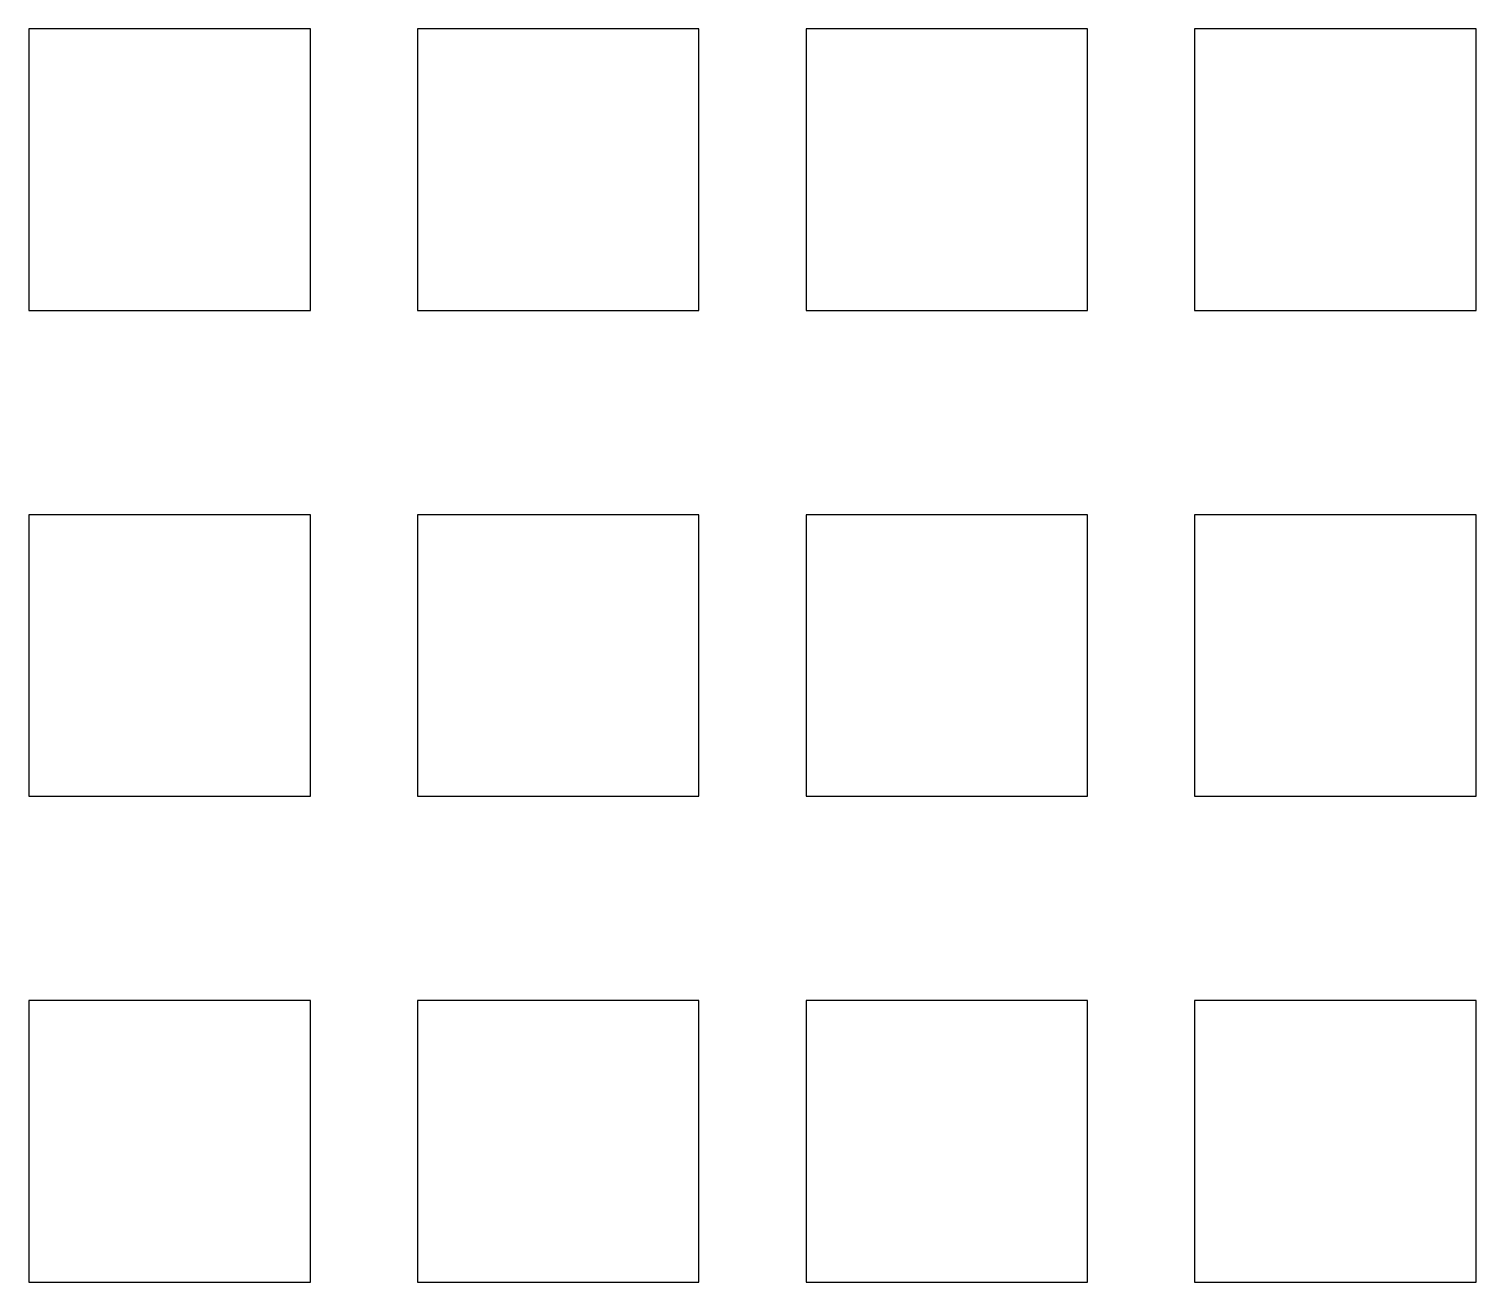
# Model space of a CAD drawing. Header units: millimetres. Extents: x 93.1 to 164.1, y -130.7 to -69.3.
import ezdxf

# ---------------------------------------------------------------- set-up
doc = ezdxf.new("R2010")
doc.units = ezdxf.units.MM

msp = doc.modelspace()

# ---------------------------------------------------------------- linework, layer by layer
at = {"linetype": 'CONTINUOUS'}
for p, q in [((106.9, -69.2875), (93.1, -69.2875)), ((93.1, -69.2875), (93.1, -83.0875)), ((106.9, -83.0875), (106.9, -69.2875)), ((125.95, -69.2875), (112.15, -69.2875)), ((112.15, -69.2875), (112.15, -83.0875)), ((125.95, -83.0875), (125.95, -69.2875)), ((145, -69.2875), (131.2, -69.2875)), ((131.2, -69.2875), (131.2, -83.0875)), ((145, -83.0875), (145, -69.2875)), ((164.05, -69.2875), (150.25, -69.2875)), ((150.25, -69.2875), (150.25, -83.0875)), ((164.05, -83.0875), (164.05, -69.2875)), ((93.1, -83.0875), (106.9, -83.0875)), ((112.15, -83.0875), (125.95, -83.0875)), ((131.2, -83.0875), (145, -83.0875)), ((150.25, -83.0875), (164.05, -83.0875)), ((106.9, -93.1), (93.1, -93.1)), ((93.1, -93.1), (93.1, -106.9)), ((106.9, -106.9), (106.9, -93.1)), ((125.95, -93.1), (112.15, -93.1)), ((112.15, -93.1), (112.15, -106.9)), ((125.95, -106.9), (125.95, -93.1)), ((145, -93.1), (131.2, -93.1)), ((131.2, -93.1), (131.2, -106.9)), ((145, -106.9), (145, -93.1)), ((164.05, -93.1), (150.25, -93.1)), ((150.25, -93.1), (150.25, -106.9)), ((164.05, -106.9), (164.05, -93.1)), ((93.1, -106.9), (106.9, -106.9)), ((112.15, -106.9), (125.95, -106.9)), ((131.2, -106.9), (145, -106.9)), ((150.25, -106.9), (164.05, -106.9)), ((106.9, -116.9125), (93.1, -116.9125)), ((93.1, -116.9125), (93.1, -130.7125)), ((106.9, -130.7125), (106.9, -116.9125)), ((125.95, -116.9125), (112.15, -116.9125)), ((112.15, -116.9125), (112.15, -130.7125)), ((125.95, -130.7125), (125.95, -116.9125)), ((145, -116.9125), (131.2, -116.9125)), ((131.2, -116.9125), (131.2, -130.7125)), ((145, -130.7125), (145, -116.9125)), ((164.05, -116.9125), (150.25, -116.9125)), ((150.25, -116.9125), (150.25, -130.7125)), ((164.05, -130.7125), (164.05, -116.9125)), ((93.1, -130.7125), (106.9, -130.7125)), ((112.15, -130.7125), (125.95, -130.7125)), ((131.2, -130.7125), (145, -130.7125)), ((150.25, -130.7125), (164.05, -130.7125))]:
    msp.add_line(p, q, dxfattribs=at)

doc.saveas('drawing.dxf')
